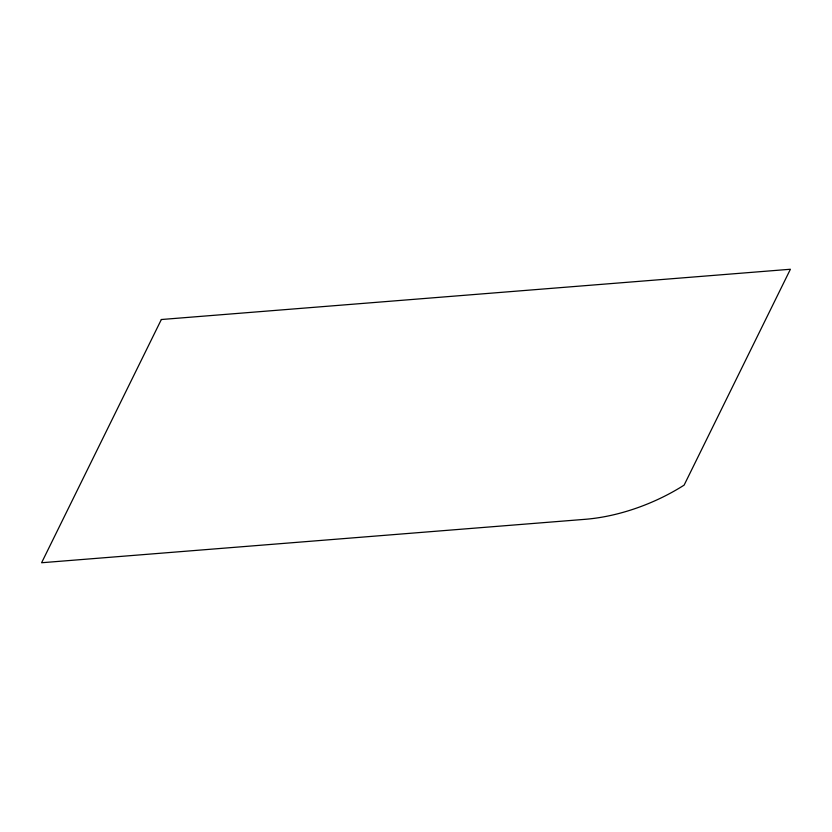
<?xml version="1.0" encoding="UTF-8"?>
<svg xmlns="http://www.w3.org/2000/svg" width="832" height="832" viewBox="0 0 832 832"><rect width="100%" height="100%" fill="white"/><g stroke="black" fill="none" stroke-linecap="round" stroke-linejoin="round"><path stroke-width="1.25" d="M161.346 319.519L41.6 562.744L585.135 519.314A125.944 67.298 -22.7 0 0 684.122 485.118L790.4 269.256L161.346 319.519"/></g></svg>
